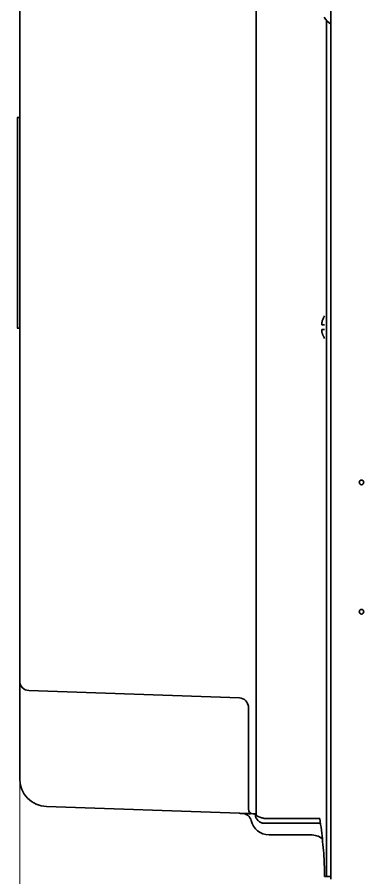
# Model space of a CAD drawing. Extents: x 5809 to 10669, y -850 to 3886.
# Drawn here: x 9463.5 to 9538.6, y 1374.2 to 1560.5 of the extents above; entities that cross this region are included whole.
import ezdxf

# ---------------------------------------------------------------- set-up
doc = ezdxf.new("R2010")
doc.units = 0
doc.header["$LTSCALE"] = 5
doc.layers.get('0').update_dxf_attribs({"linetype": 'CONTINUOUS', "lineweight": 0})
doc.layers.add('1', color=7, linetype='CONTINUOUS', true_color=0xffffff)

msp = doc.modelspace()

# ---------------------------------------------------------------- linework, layer by layer
at = {"color": 4}
msp.add_line((9464.05, 1399.83), (9464.05, 1299.83), dxfattribs=at)
at = {"layer": '1', "color": 7, "linetype": 'Continuous', "lineweight": 35}
for p, q in [((9515.27, 1387.74), (9515.27, 2406.35)), ((9531.47, 1373.93), (9531.47, 2390.96)), ((9464.07, 1416.77), (9464.07, 1586.09)), ((9530.47, 1559.88), (9530.47, 1374.53)), ((9464.07, 1538.81), (9463.51, 1538.81)), ((9463.57, 1523.97), (9463.51, 1523.97)), ((9463.51, 1508.08), (9463.57, 1508.08)), ((9530.07, 1495.85), (9529.99, 1495.73)), ((9529.99, 1495.73), (9530.03, 1495.73)), ((9463.51, 1493.24), (9464.07, 1493.24)), ((9530.03, 1491.13), (9529.99, 1491.13)), ((9529.99, 1491.13), (9530.07, 1491)), ((9464.07, 1416.77), (9464.07, 1412.78)), ((9466, 1414.77), (9511.64, 1413.18)), ((9464.07, 1395.64), (9464.07, 1412.78)), ((9513.57, 1389.08), (9513.57, 1411.54)), ((9511.64, 1388.18), (9469.86, 1389.64)), ((9514.54, 1388.08), (9514.62, 1388.08)), ((9514.62, 1388.08), (9515.07, 1388.06)), ((9529.07, 1387.03), (9517.07, 1387.03)), ((9529.16, 1386.03), (9517.07, 1386.03)), ((9527.07, 1383.53), (9518.07, 1383.53)), ((9530.07, 1374.53), (9530.07, 1374.8)), ((9531.47, 1374.53), (9530.07, 1374.53))]:
    msp.add_line(p, q, dxfattribs=at)
for centre in [(9538.07, 1459.83), (9538.07, 1431.83)]:
    msp.add_circle(centre, 0.5, dxfattribs=at)
for centre, radius, start, end in [((9534.09, 1563.03), 4.8, 211.3727, 236.918), ((9466.07, 1416.77), 2, 180, 268), ((9511.57, 1411.18), 2, 0, 88), ((9470.07, 1395.64), 6, 180, 268), ((9512.23, 1386.16), 2, 13.17, 88), ((9514.57, 1389.08), 1, 180, 268), ((9518.07, 1387.53), 4, 193.17, 270), ((9527.07, 1379.53), 4, 52.5079, 90)]:
    msp.add_arc(centre, radius, start, end, dxfattribs=at)
for points, knots in [([(9463.57, 1516.03), (9463.57, 1516.88), (9463.57, 1518.7), (9463.57, 1522.66), (9463.57, 1527.61), (9463.57, 1532.44), (9463.57, 1536.22), (9463.57, 1538.36), (9463.57, 1538.81), (9463.57, 1538.81)], [0, 0, 0, 0, 0.039851, 0.084644, 0.199057, 0.358684, 0.562975, 0.795837, 1, 1, 1, 1]), ([(9463.57, 1493.24), (9463.57, 1493.24), (9463.57, 1493.69), (9463.57, 1495.83), (9463.57, 1499.61), (9463.57, 1504.44), (9463.57, 1509.4), (9463.57, 1513.35), (9463.57, 1515.17), (9463.57, 1516.03)], [0, 0, 0, 0, 0.204163, 0.437025, 0.641316, 0.800943, 0.915356, 0.960149, 1, 1, 1, 1]), ([(9530.03, 1495.73), (9529.9, 1495.52), (9529.8, 1495.31), (9529.66, 1494.99), (9529.62, 1494.88), (9529.54, 1494.65), (9529.51, 1494.54), (9529.48, 1494.43)], [0, 0, 0, 0, 0.5, 0.5, 0.75, 0.75, 1, 1, 1, 1]), ([(9530.03, 1492.93), (9529.9, 1492.93), (9529.8, 1492.93), (9529.66, 1492.93), (9529.62, 1492.93), (9529.54, 1492.93), (9529.51, 1492.93), (9529.48, 1492.93)], [0, 0, 0, 0, 0.5, 0.5, 0.75, 0.75, 1, 1, 1, 1]), ([(9511.64, 1388.18), (9511.78, 1388.18), (9512.05, 1388.17), (9512.44, 1388.15), (9512.89, 1388.14), (9513.35, 1388.12), (9513.75, 1388.11), (9513.95, 1388.1), (9514, 1388.1)], [0, 0, 0, 0, 0.182884, 0.366005, 0.549125, 0.732245, 0.915366, 1, 1, 1, 1]), ([(9530.07, 1374.8), (9530.07, 1375.29), (9530.06, 1375.78), (9530.05, 1376.28), (9530.04, 1376.53), (9530.01, 1377.61), (9529.9, 1379.53), (9529.67, 1382.03), (9529.39, 1384.53), (9529.18, 1386.19), (9529.07, 1387.03)], [-0.137322, -0.137322, -0.137322, -0.137322, 0, 0, 0, 0.069713, 0.302284, 0.534856, 0.767428, 1, 1, 1, 1])]:
    msp.add_open_spline(points, degree=3, knots=knots, dxfattribs=at)
for points in [[(9529.48, 1494.43), (9529.47, 1494.4), (9529.47, 1494.35), (9529.46, 1494.28), (9529.46, 1494.21), (9529.46, 1494.14), (9529.46, 1494.07), (9529.47, 1494), (9529.47, 1493.95), (9529.48, 1493.93)], [(9529.48, 1492.93), (9529.47, 1492.9), (9529.47, 1492.85), (9529.46, 1492.78), (9529.46, 1492.7), (9529.46, 1492.63), (9529.46, 1492.56), (9529.47, 1492.5), (9529.47, 1492.45), (9529.48, 1492.43)], [(9529.48, 1493.93), (9529.49, 1493.93), (9529.52, 1493.93), (9529.57, 1493.93), (9529.63, 1493.93), (9529.69, 1493.93), (9529.76, 1493.93), (9529.83, 1493.93), (9529.92, 1493.93), (9529.99, 1493.93), (9530.03, 1493.93)], [(9529.48, 1492.43), (9529.49, 1492.37), (9529.52, 1492.26), (9529.57, 1492.1), (9529.63, 1491.94), (9529.69, 1491.79), (9529.76, 1491.64), (9529.83, 1491.48), (9529.92, 1491.31), (9529.99, 1491.19), (9530.03, 1491.13)], [(9515.07, 1388.03), (9515.07, 1387.95), (9515.08, 1387.8), (9515.12, 1387.58), (9515.18, 1387.36), (9515.27, 1387.16), (9515.38, 1386.96), (9515.51, 1386.78), (9515.66, 1386.61), (9515.82, 1386.46), (9516.01, 1386.33), (9516.2, 1386.22), (9516.41, 1386.13), (9516.63, 1386.07), (9516.85, 1386.03), (9517, 1386.03), (9517.07, 1386.03)], [(9515.07, 1388.03), (9515.07, 1388), (9515.08, 1387.95), (9515.12, 1387.88), (9515.18, 1387.81), (9515.27, 1387.74), (9515.38, 1387.67), (9515.51, 1387.6), (9515.66, 1387.53), (9515.82, 1387.45), (9516.01, 1387.38), (9516.2, 1387.31), (9516.41, 1387.24), (9516.63, 1387.17), (9516.85, 1387.1), (9517, 1387.05), (9517.07, 1387.03)]]:
    msp.add_open_spline(points, degree=3, dxfattribs=at)

doc.saveas('drawing.dxf')
